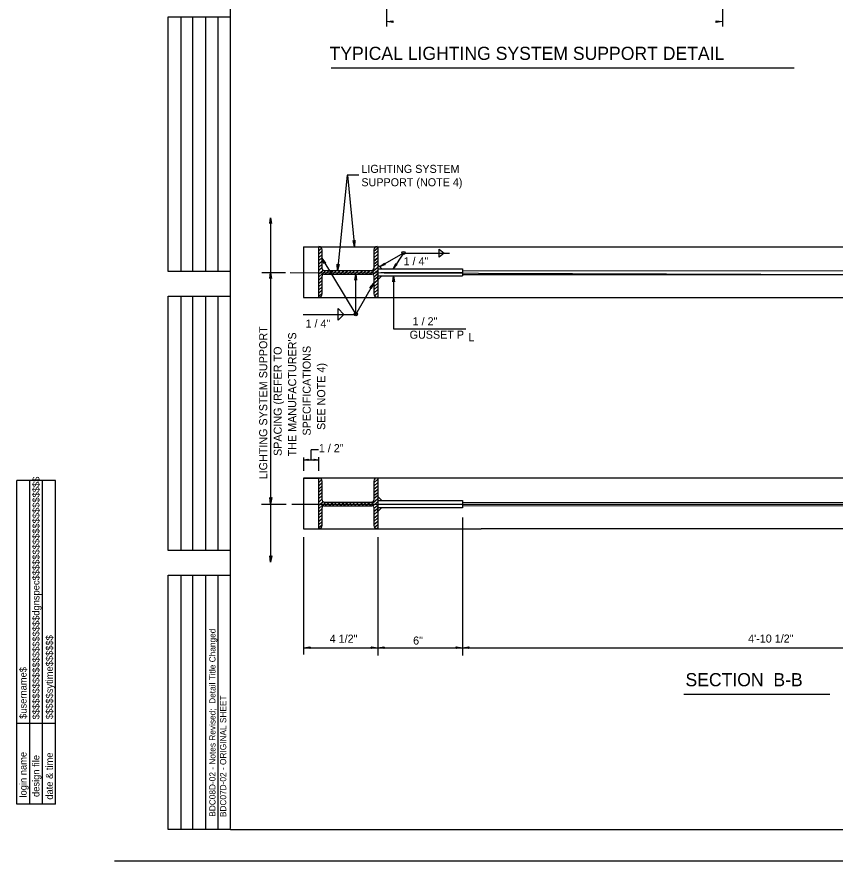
# Model space of a CAD drawing. Extents: x -3 to 26050223, y 0 to 12035012.
# Drawn here: x -3.03 to 22.38, y 0 to 26.22 of the extents above; entities that cross this region are included whole.
import ezdxf

# ---------------------------------------------------------------- set-up
doc = ezdxf.new("R2010")
doc.units = 0
for name, color, linetype in [('1', 7, 'Continuous'), ('2', 7, 'Continuous'), ('39', 7, 'Continuous')]:
    doc.layers.add(name, color=color, linetype=linetype)

msp = doc.modelspace()

# ---------------------------------------------------------------- linework, layer by layer
at = {"layer": '1'}
for p, q in [((3.6, 1.017), (3.6, 42.342)), ((18.875, 27.625), (18.875, 25.917)), ((8.45, 25.917), (8.45, 26.733)), ((1.667, 18.317), (1.667, 26.217)), ((1.667, 26.217), (3.6, 26.217)), ((2.067, 18.317), (2.067, 26.217)), ((2.433, 18.317), (2.433, 26.217)), ((2.833, 18.317), (2.833, 26.217)), ((3.217, 18.317), (3.217, 26.217)), ((7.222, 21.3), (6.922, 18.341)), ((7.588, 21.3), (7.222, 21.3)), ((7.23, 21.3), (7.455, 19.083)), ((4.847, 19.983), (4.847, 18.283)), ((5.872, 19.083), (5.872, 17.508)), ((5.872, 19.083), (6.338, 19.083)), ((6.33, 19.083), (6.33, 17.508)), ((6.33, 19.05), (6.363, 19.083)), ((6.33, 18.941), (6.43, 19.033)), ((6.33, 18.841), (6.438, 18.941)), ((6.372, 19.083), (8.138, 19.083)), ((6.438, 18.983), (6.438, 18.391)), ((8.047, 18.941), (8.172, 19.05)), ((8.047, 18.983), (8.047, 18.391)), ((8.047, 18.841), (8.172, 18.95)), ((8.147, 19.083), (20.638, 19.083)), ((8.172, 19.083), (8.172, 18.516)), ((8.972, 18.883), (8.23, 18.458)), ((8.972, 18.883), (8.647, 18.391)), ((8.972, 18.883), (10.405, 18.883)), ((10.08, 18.758), (10.08, 19.008)), ((10.08, 19.008), (10.238, 18.883)), ((10.238, 18.883), (10.08, 18.758)), ((20.638, 19.083), (30.705, 19.083)), ((6.33, 18.733), (6.438, 18.833)), ((6.33, 18.641), (6.438, 18.741)), ((6.33, 18.533), (6.438, 18.633)), ((6.438, 18.725), (7.488, 16.975)), ((8.047, 18.741), (8.172, 18.85)), ((8.047, 18.641), (8.172, 18.75)), ((8.047, 18.633), (8.172, 18.741)), ((8.047, 18.541), (8.172, 18.641)), ((6.33, 18.441), (6.438, 18.533)), ((6.33, 18.333), (6.438, 18.433)), ((7.913, 18.225), (8.172, 18.45)), ((8.047, 18.45), (8.172, 18.558)), ((8.172, 18.391), (8.172, 17.508)), ((8.297, 18.391), (10.805, 18.391)), ((10.805, 18.391), (10.805, 18.175)), ((3.6, 18.317), (1.667, 18.317)), ((4.572, 18.283), (5.305, 18.283)), ((4.847, 18.283), (4.847, 11.091)), ((5.455, 18.283), (24.947, 18.216)), ((6.33, 18.133), (6.563, 18.341)), ((6.33, 18.233), (6.463, 18.341)), ((6.33, 18.033), (6.438, 18.133)), ((6.438, 18.166), (6.438, 17.608)), ((6.497, 18.341), (7.988, 18.341)), ((6.497, 18.225), (7.988, 18.225)), ((6.538, 18.325), (6.555, 18.341)), ((6.538, 18.225), (6.663, 18.341)), ((6.655, 18.225), (6.788, 18.341)), ((6.772, 18.225), (6.897, 18.341)), ((6.888, 18.225), (7.013, 18.341)), ((6.888, 18.225), (6.963, 18.3)), ((6.997, 18.225), (7.13, 18.341)), ((7.113, 18.225), (7.247, 18.341)), ((7.23, 18.225), (7.355, 18.341)), ((7.338, 18.225), (7.463, 18.341)), ((7.455, 18.225), (7.58, 18.341)), ((7.488, 16.975), (7.488, 18.225)), ((7.563, 18.225), (7.705, 18.341)), ((7.688, 18.225), (7.813, 18.341)), ((7.797, 18.225), (7.922, 18.341)), ((8.022, 18.216), (8.172, 18.35)), ((8.047, 18.15), (8.172, 18.25)), ((8.047, 18.166), (8.047, 17.608)), ((8.047, 18.05), (8.172, 18.158)), ((8.172, 18.175), (10.805, 18.175)), ((8.272, 18.283), (10.83, 18.283)), ((8.663, 18.175), (8.663, 16.533)), ((10.791, 18.216), (30.705, 18.216)), ((10.805, 18.335), (30.705, 18.341)), ((6.33, 17.933), (6.438, 18.033)), ((6.33, 17.833), (6.438, 17.933)), ((7.488, 16.975), (8.047, 17.95)), ((8.047, 17.95), (8.172, 18.058)), ((8.047, 17.841), (8.172, 17.95)), ((8.047, 17.741), (8.172, 17.858)), ((6.33, 17.733), (6.438, 17.825)), ((6.33, 17.633), (6.438, 17.733)), ((6.33, 17.533), (6.438, 17.633)), ((8.047, 17.641), (8.172, 17.75)), ((8.063, 17.558), (8.172, 17.65)), ((1.667, 9.65), (1.667, 17.55)), ((1.667, 17.55), (3.6, 17.55)), ((2.067, 9.65), (2.067, 17.55)), ((2.433, 9.65), (2.433, 17.55)), ((2.833, 9.65), (2.833, 17.55)), ((3.217, 9.65), (3.217, 17.55)), ((5.872, 17.508), (6.338, 17.508)), ((5.872, 17.508), (8.138, 17.508)), ((8.13, 17.508), (8.172, 17.541)), ((8.147, 17.508), (24.947, 17.508)), ((6.947, 16.8), (6.947, 17.166)), ((6.947, 17.166), (7.122, 16.975)), ((5.855, 16.975), (7.488, 16.975)), ((7.122, 16.975), (6.947, 16.8)), ((8.663, 16.533), (10.905, 16.533)), ((6.105, 12.458), (6.105, 12.775)), ((6.338, 12.775), (6.105, 12.775)), ((5.872, 12.533), (5.872, 12.125)), ((5.872, 12.458), (6.33, 12.458)), ((6.33, 12.541), (6.33, 12.125)), ((-3.033, 1.767), (-3.033, 11.825)), ((-1.833, 11.825), (-3.033, 11.825)), ((-2.633, 1.767), (-2.633, 11.825)), ((-2.233, 1.767), (-2.233, 11.825)), ((-1.833, 1.767), (-1.833, 11.825)), ((5.872, 11.891), (6.338, 11.891)), ((11.388, 11.891), (5.872, 11.891)), ((5.872, 11.891), (5.872, 10.316)), ((6.33, 11.858), (6.363, 11.891)), ((6.33, 11.891), (6.33, 10.316)), ((6.33, 11.75), (6.43, 11.841)), ((8.047, 11.75), (8.172, 11.858)), ((8.172, 11.891), (8.172, 10.316)), ((30.705, 11.891), (11.388, 11.891)), ((6.33, 11.65), (6.438, 11.75)), ((6.33, 11.541), (6.438, 11.641)), ((6.33, 11.45), (6.438, 11.55)), ((6.438, 11.791), (6.438, 11.208)), ((8.047, 11.791), (8.047, 11.208)), ((8.047, 11.65), (8.172, 11.758)), ((8.047, 11.55), (8.172, 11.658)), ((8.047, 11.45), (8.172, 11.55)), ((6.33, 11.35), (6.438, 11.45)), ((6.33, 11.25), (6.438, 11.35)), ((8.047, 11.358), (8.172, 11.45)), ((8.047, 11.258), (8.172, 11.366)), ((4.563, 11.091), (5.33, 11.091)), ((4.847, 11.091), (4.847, 9.283)), ((5.505, 11.091), (24.955, 11.091)), ((6.33, 11.141), (6.438, 11.241)), ((6.33, 11.041), (6.463, 11.158)), ((6.33, 10.941), (6.563, 11.15)), ((6.497, 11.15), (7.988, 11.15)), ((6.497, 11.033), (7.988, 11.033)), ((6.538, 11.133), (6.555, 11.15)), ((6.538, 11.033), (6.663, 11.15)), ((6.655, 11.033), (6.788, 11.15)), ((6.772, 11.033), (6.897, 11.15)), ((6.888, 11.033), (7.013, 11.15)), ((6.888, 11.033), (6.963, 11.108)), ((6.997, 11.033), (7.13, 11.15)), ((7.113, 11.033), (7.247, 11.15)), ((7.23, 11.033), (7.355, 11.15)), ((7.338, 11.033), (7.463, 11.15)), ((7.455, 11.033), (7.58, 11.15)), ((7.563, 11.033), (7.705, 11.15)), ((7.688, 11.033), (7.813, 11.15)), ((7.797, 11.033), (7.922, 11.15)), ((7.913, 11.033), (8.172, 11.258)), ((8.022, 11.025), (8.172, 11.166)), ((8.047, 10.958), (8.172, 11.058)), ((8.172, 11.2), (10.805, 11.2)), ((10.805, 11.2), (10.805, 10.975)), ((10.805, 11.138), (30.705, 11.158)), ((10.805, 11.045), (30.705, 11.025)), ((6.33, 10.841), (6.438, 10.941)), ((6.33, 10.741), (6.438, 10.841)), ((6.438, 10.975), (6.438, 10.416)), ((8.047, 10.975), (8.047, 10.416)), ((8.047, 10.858), (8.172, 10.966)), ((8.047, 10.758), (8.172, 10.866)), ((8.047, 10.65), (8.172, 10.758)), ((8.172, 10.983), (10.805, 10.983)), ((6.33, 10.65), (6.438, 10.741)), ((6.33, 10.541), (6.438, 10.641)), ((6.33, 10.441), (6.438, 10.541)), ((8.047, 10.55), (8.172, 10.666)), ((8.047, 10.458), (8.172, 10.558)), ((10.805, 10.675), (10.805, 6.391)), ((5.872, 10.316), (6.338, 10.316)), ((6.33, 10.341), (6.438, 10.441)), ((6.33, 10.316), (11.388, 10.316)), ((8.063, 10.366), (8.172, 10.458)), ((8.13, 10.316), (8.172, 10.358)), ((30.705, 10.316), (11.388, 10.316)), ((5.872, 10.066), (5.872, 6.416)), ((8.172, 10.066), (8.172, 6.391)), ((3.6, 9.65), (1.667, 9.65)), ((1.667, 0.983), (1.667, 8.883)), ((1.667, 8.883), (3.6, 8.883)), ((2.067, 0.983), (2.067, 8.883)), ((2.433, 0.983), (2.433, 8.883)), ((2.833, 0.983), (2.833, 8.883)), ((3.217, 0.983), (3.217, 8.883)), ((5.872, 6.625), (8.172, 6.625)), ((8.172, 6.625), (10.805, 6.625)), ((10.805, 6.625), (20.297, 6.625)), ((20.297, 6.625), (31.922, 6.625)), ((-1.833, 4.275), (-3.033, 4.275)), ((-1.833, 1.767), (-3.033, 1.767)), ((3.6, 0.983), (1.667, 0.983)), ((3.6, 0.983), (68.183, 0.983)), ((68.892, 0), (0, 0))]:
    msp.add_line(p, q, dxfattribs=at)
for points in [[(4.822, 19.8), (4.847, 19.983), (4.872, 19.8), (4.847, 19.816)], [(6.513, 18.55), (6.438, 18.725), (6.555, 18.575), (6.522, 18.583)], [(8.405, 18.533), (8.23, 18.458), (8.38, 18.575), (8.38, 18.541)], [(8.772, 18.533), (8.647, 18.391), (8.73, 18.558), (8.738, 18.533)], [(4.822, 18.1), (4.847, 18.283), (4.872, 18.1), (4.847, 18.116)], [(7.463, 18.041), (7.488, 18.225), (7.513, 18.041), (7.488, 18.058)], [(8.638, 17.991), (8.663, 18.175), (8.688, 17.991), (8.663, 18.008)], [(7.93, 17.8), (8.047, 17.95), (7.972, 17.775), (7.963, 17.8)]]:
    msp.add_lwpolyline(points, close=True, dxfattribs=at)
for centre in [(8.972, 18.889), (7.492, 16.984)]:
    msp.add_circle(centre, 0.0496, dxfattribs=at)
for centre, radius, start, end in [((6.344, 18.988), 0.0992, 0, 90), ((8.151, 18.988), 0.0992, 90, 180), ((6.5, 18.4), 0.0567, 180, 270), ((7.995, 18.4), 0.0567, 270, 0), ((7.995, 18.4), 0.0567, 359.6272, 0), ((6.5, 18.174), 0.0567, 90, 180), ((7.995, 18.174), 0.0567, 0, 90), ((6.344, 17.614), 0.0992, 270, 0), ((8.151, 17.614), 0.0992, 180, 270), ((6.344, 11.799), 0.0992, 0, 90), ((8.151, 11.799), 0.0992, 90, 180), ((6.5, 11.211), 0.0567, 180, 270), ((6.5, 10.984), 0.0567, 90, 180), ((7.995, 11.211), 0.0567, 270, 0), ((7.995, 10.984), 0.0567, 0, 90), ((7.995, 11.211), 0.0567, 359.6272, 0), ((6.344, 10.425), 0.0992, 270, 0), ((8.151, 10.425), 0.0992, 180, 270)]:
    msp.add_arc(centre, radius, start, end, dxfattribs=at)
at = {"layer": '2'}
for p, q in [((6.729, 24.639), (21.107, 24.639)), ((8.297, 18.391), (8.172, 18.516)), ((8.172, 18.516), (8.172, 18.391)), ((8.172, 18.391), (8.297, 18.391)), ((8.172, 18.175), (8.297, 18.175)), ((8.297, 18.175), (8.172, 18.05)), ((8.172, 18.05), (8.172, 18.175)), ((8.297, 11.2), (8.172, 11.325)), ((8.172, 11.325), (8.172, 11.2)), ((8.172, 11.2), (8.297, 11.2)), ((8.172, 10.983), (8.297, 10.983)), ((8.297, 10.983), (8.172, 10.858)), ((8.172, 10.858), (8.172, 10.983)), ((17.679, 5.19), (22.213, 5.19))]:
    msp.add_line(p, q, dxfattribs=at)
at = {"layer": '39'}
for points in [[(8.633, 26.075), (8.65, 26.05), (8.45, 26.075), (8.65, 26.1)], [(8.633, 26.075), (8.65, 26.05), (8.45, 26.075), (8.65, 26.1)], [(18.692, 26.075), (18.675, 26.1), (18.875, 26.075), (18.675, 26.05)], [(7.438, 19.266), (7.463, 19.283), (7.455, 19.083), (7.405, 19.275)], [(6.938, 18.525), (6.972, 18.533), (6.922, 18.341), (6.913, 18.541)], [(6.938, 18.525), (6.972, 18.533), (6.922, 18.341), (6.913, 18.541)], [(6.005, 12.458), (6.013, 12.441), (5.872, 12.458), (6.013, 12.483)], [(6.205, 12.458), (6.188, 12.483), (6.33, 12.458), (6.188, 12.441)], [(4.847, 11.275), (4.88, 11.291), (4.847, 11.091), (4.822, 11.291)], [(4.847, 9.466), (4.88, 9.483), (4.847, 9.283), (4.822, 9.483)], [(6.055, 6.625), (6.072, 6.6), (5.872, 6.625), (6.072, 6.658)], [(7.988, 6.625), (7.972, 6.658), (8.172, 6.625), (7.972, 6.6)], [(8.355, 6.625), (8.372, 6.6), (8.172, 6.625), (8.372, 6.658)], [(10.622, 6.625), (10.605, 6.658), (10.805, 6.625), (10.605, 6.6)], [(10.988, 6.625), (11.005, 6.6), (10.805, 6.625), (11.005, 6.658)]]:
    msp.add_lwpolyline(points, close=True, dxfattribs=at)

# ---------------------------------------------------------------- texts
at = {"layer": '1'}
for s, height, p in [('$$$$$$$$$$$$$$$$$$$$dgnspec$$$$$$$$$$$$$$$$$$$$', 0.21665, (-2.333, 4.4)), ('BDC08D-02 - Notes Revised;  Detail Title Changed ', 0.19265, (3.134, 1.378)), ('$$$$$sytime$$$$$$', 0.21665, (-1.917, 4.408)), ('$username$', 0.2167, (-2.733, 4.417)), ('BDC07D-02 - ORIGINAL SHEET', 0.19265, (3.467, 1.367)), ('login name', 0.2167, (-2.733, 1.975)), ('design file', 0.21665, (-2.333, 1.992)), ('date & time', 0.21665, (-1.917, 1.908))]:
    msp.add_text(s, height=height, rotation=90, dxfattribs=at).set_placement(p)
at = {"layer": '2'}
for s, height, p in [('TYPICAL LIGHTING SYSTEM SUPPORT DETAIL', 0.40835, (6.677, 24.884)), ('LIGHTING SYSTEM ', 0.25, (7.664, 21.375)), ('SUPPORT (NOTE 4)', 0.25, (7.664, 20.959)), (' 1 / 4"', 0.25, (8.881, 18.506)), (' 1 / 4"', 0.25, (5.837, 16.57)), (' 1 / 2"', 0.25, (9.163, 16.641)), ('GUSSET P', 0.25, (9.163, 16.225)), ('L', 0.25, (10.991, 16.148)), (' 1 / 2"', 0.25, (6.25, 12.701)), ('4 1/2"', 0.25, (6.68, 6.783)), ('6"', 0.25, (9.272, 6.725)), ('4\'-10 1/2"', 0.25, (19.675, 6.787)), ('SECTION  B-B', 0.40835, (17.729, 5.431))]:
    msp.add_text(s, height=height, dxfattribs=at).set_placement(p)
for s, p in [('LIGHTING SYSTEM SUPPORT ', (4.741, 11.856)), ("THE MANUFACTURER'S", (5.641, 12.57)), ('SPACING (REFER TO ', (5.191, 12.583)), ('SPECIFICATIONS', (6.091, 13.217)), ('SEE NOTE 4) ', (6.541, 13.39))]:
    msp.add_text(s, height=0.25, rotation=90, dxfattribs=at).set_placement(p)

doc.saveas('drawing.dxf')
